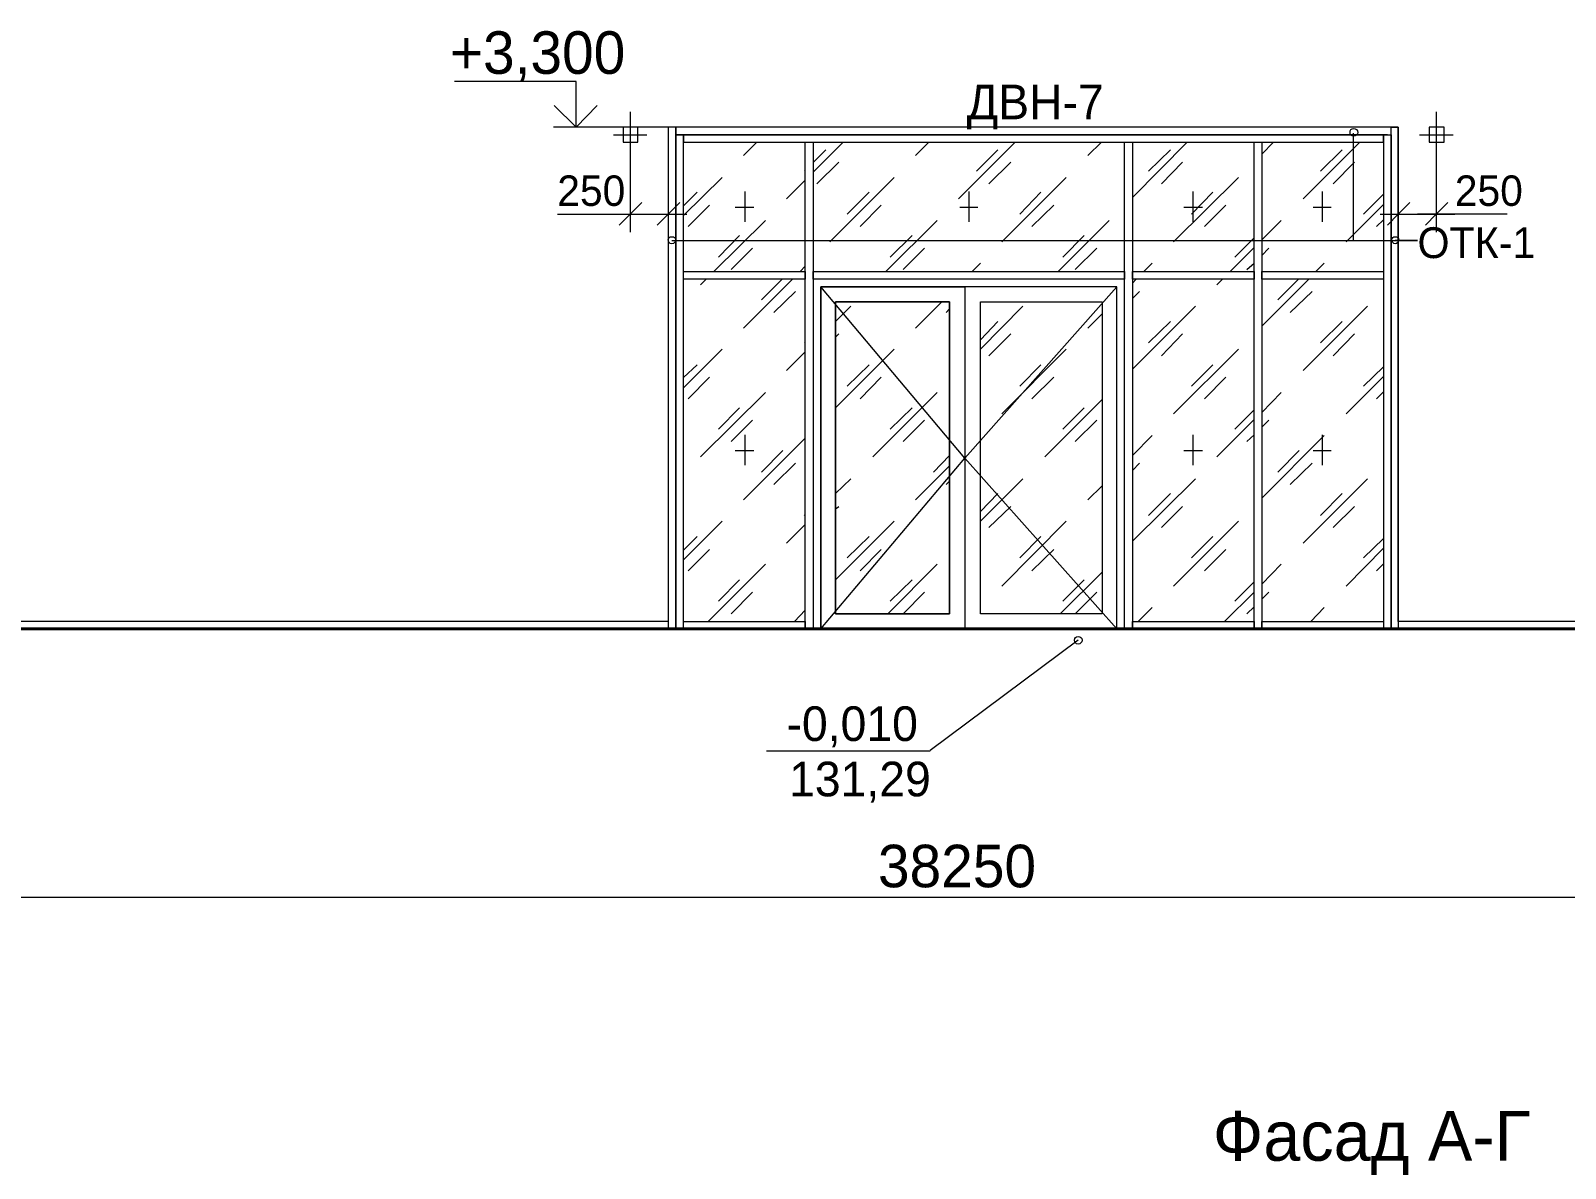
# Model space of a CAD drawing. Header units: millimetres. Extents: x 2294 to 908349, y -83289 to 219220.
# Drawn here: x 349630 to 360049, y -41097 to -33371 of the extents above; entities that cross this region are included whole.
import ezdxf

# ---------------------------------------------------------------- set-up
doc = ezdxf.new("R2010")
doc.units = ezdxf.units.MM
doc.layers.add('PDF _Геометрия', color=7, linetype='Continuous')
doc.layers.add('PDF _Текст', color=7, linetype='Continuous')

msp = doc.modelspace()

# ---------------------------------------------------------------- linework, layer by layer
at = {"layer": 'PDF _Геометрия', "lineweight": 9}
for points in [[(354316.7, -34026.5), (353827, -34026.5), (353333.1, -34026.5), (353333.1, -33716.2), (352506.8, -33716.2)], [(353700.3, -33921.6), (353700.3, -34232), (353700.3, -34616.7), (353700.3, -34739.1)], [(359173.5, -33921.6), (359173.5, -34232), (359173.5, -34616.7), (359173.5, -34739.1)], [(369267.4, -37383.9), (358915.6, -37383.9), (358915.6, -34026.5), (353958.2, -34026.5), (353958.2, -37383.9), (336401.9, -37383.9)], [(353486.1, -34026.5), (353180, -34026.5)], [(358841.2, -34026.5), (357962.6, -34026.5), (357083.9, -34026.5), (354915.6, -34026.5), (354036.9, -34026.5), (354010.6, -34026.5), (353958.2, -34026.5), (353958.2, -34100.9), (353958.2, -35032), (353958.2, -37432), (354010.6, -37432), (354010.6, -35032), (354010.6, -37432)], [(358609.5, -34065.9), (358609.5, -34795.9), (359046.7, -34795.9), (358893.7, -34795.9)], [(353586.6, -34079), (353813.9, -34079)], [(354063.1, -37432), (354063.1, -35032), (354063.1, -34100.9), (354063.1, -34079), (354010.6, -34079), (354036.9, -34079), (354915.6, -34079), (357083.9, -34079), (357962.6, -34079), (357083.9, -34079), (354915.6, -34079), (354063.1, -34079), (354063.1, -34127.1), (354915.6, -34127.1), (357083.9, -34127.1), (357962.6, -34127.1), (358815, -34127.1), (358815, -34079), (358867.5, -34079), (358867.5, -35032), (358867.5, -37432)], [(354469.7, -34218.9), (354561.5, -34127.1)], [(354941.8, -34332.6), (355147.3, -34127.1)], [(355636.9, -34218.9), (355728.7, -34127.1)], [(355929.8, -34511.8), (356314.5, -34127.1)], [(356808.5, -34218.9), (356900.3, -34127.1)], [(357110.1, -34503), (357481.7, -34127.1)], [(358841.2, -34079), (357962.6, -34079), (358815, -34079), (358815, -35032), (358815, -37432)], [(357988.8, -34210.2), (358067.5, -34127.1)], [(358268.6, -34511.8), (358653.3, -34127.1)], [(358854.4, -34079), (358867.5, -34079)], [(359059.8, -34079), (359287.1, -34079)], [(354941.8, -34267), (355029.2, -34179.6)], [(354968, -34411.2), (355116.7, -34262.6)], [(356052.2, -34323.8), (356196.4, -34179.6)], [(356135.2, -34411.2), (356283.9, -34262.6)], [(357219.4, -34323.8), (357368, -34179.6)], [(357306.8, -34411.2), (357451.1, -34262.6)], [(358386.6, -34323.8), (358535.2, -34179.6)], [(358474, -34411.2), (358618.3, -34262.6)], [(354063.1, -34625.5), (354325.4, -34367.5)], [(354885, -34323.8), (354889.3, -34319.4)], [(355055.5, -34804.7), (355492.6, -34367.5)], [(356222.7, -34804.7), (356659.8, -34367.5)], [(357389.9, -34804.7), (357831.4, -34367.5)], [(354063.1, -34559.9), (354154.9, -34468.1)], [(354478.4, -34463.7), (354478.4, -34669.2)], [(354762.6, -34511.8), (354889.3, -34385)], [(355173.5, -34616.7), (355322.1, -34468.1)], [(355999.7, -34463.7), (355999.7, -34669.2)], [(356345.1, -34616.7), (356489.3, -34468.1)], [(357512.3, -34616.7), (357656.5, -34468.1)], [(357521, -34463.7), (357521, -34669.2)], [(358399.7, -34463.7), (358399.7, -34669.2)], [(358679.5, -34616.7), (358815, -34481.2)], [(353958.2, -34503), (353958.2, -34616.7), (353958.2, -34739.1)], [(354093.7, -34699.8), (354238, -34555.5)], [(354412.8, -34568.6), (354539.6, -34568.6)], [(355260.9, -34699.8), (355405.2, -34555.5)], [(355938.5, -34568.6), (356060.9, -34568.6)], [(356428.1, -34699.8), (356576.8, -34555.5)], [(357459.8, -34568.6), (357586.6, -34568.6)], [(357599.7, -34699.8), (357744, -34555.5)], [(358338.5, -34568.6), (358460.9, -34568.6)], [(358561.5, -34804.7), (358815, -34551.1)], [(358915.6, -34503), (358915.6, -34616.7), (358915.6, -34739.1)], [(353206.3, -34616.7), (353660.9, -34616.7), (353831.4, -34616.7)], [(353577.9, -34616.7), (354085, -34616.7)], [(354268.6, -35005.8), (354618.3, -34660.4)], [(355435.8, -35005.8), (355785.5, -34660.4)], [(356607.4, -35005.8), (356952.7, -34660.4)], [(357988.8, -34791.6), (358119.9, -34660.4)], [(358766.9, -34699.8), (358815, -34656.1)], [(358793.2, -34616.7), (359300.3, -34616.7)], [(359654.4, -34616.7), (359199.7, -34616.7), (359046.7, -34616.7)], [(353984.4, -34795.9), (359046.7, -34795.9)], [(354299.2, -34909.6), (354443.4, -34761)], [(355466.4, -34909.6), (355615, -34761)], [(356638, -34909.6), (356782.2, -34761)], [(357805.2, -34909.6), (357936.3, -34778.5)], [(354386.6, -34992.7), (354530.9, -34848.4)], [(355553.8, -34992.7), (355698.1, -34848.4)], [(356721, -34992.7), (356869.7, -34848.4)], [(357774.6, -35005.8), (357936.3, -34844)], [(357988.8, -34896.5), (358036.9, -34848.4)], [(354854.4, -35005.8), (354889.3, -34970.8)], [(356021.6, -35005.8), (356078.4, -34948.9)], [(357188.8, -35005.8), (357245.6, -34948.9)], [(357888.2, -34992.7), (357936.3, -34948.9)], [(358356, -35005.8), (358412.8, -34948.9)], [(354176.8, -35097.6), (354216.1, -35058.2)], [(354469.7, -35390.5), (354801.9, -35058.2)], [(354592.1, -35198.1), (354732, -35058.2)], [(357005.2, -35110.7), (355973.5, -36273.5), (357005.2, -37432), (357005.2, -35110.7), (354994.3, -35110.7), (354994.3, -37432), (354994.3, -35110.7), (355973.5, -35110.7), (355973.5, -37432), (354994.3, -37432), (355973.5, -36273.5), (354994.3, -35110.7)], [(357110.1, -35084.5), (357136.3, -35058.2)], [(357682.8, -35097.6), (357722.1, -35058.2)], [(357988.8, -35377.4), (358307.9, -35058.2)], [(358098.1, -35198.1), (358238, -35058.2)], [(354675.1, -35285.6), (354823.8, -35141.3)], [(355636.9, -35390.5), (355816.1, -35211.2)], [(357110.1, -35189.4), (357158.2, -35141.3)], [(358181.1, -35285.6), (358329.8, -35141.3)], [(355094.8, -35346.8), (355199.7, -35241.8)], [(355846.7, -35285.6), (355868.6, -35259.3)], [(356078.4, -35534.7), (356366.9, -35241.8)], [(356808.5, -35390.5), (356904.6, -35294.3)], [(357110.1, -35670.3), (357538.5, -35241.8)], [(358268.6, -35679), (358705.7, -35241.8)], [(356078.4, -35469.2), (356196.4, -35346.8)], [(357219.4, -35491), (357368, -35346.8)], [(358386.6, -35491), (358535.2, -35346.8)], [(354885, -35491), (354889.3, -35486.7)], [(355094.8, -35451.7), (355116.7, -35429.8)], [(356135.2, -35578.5), (356283.9, -35429.8)], [(357306.8, -35578.5), (357451.1, -35429.8)], [(358474, -35578.5), (358618.3, -35429.8)], [(354063.1, -35797), (354325.4, -35534.7)], [(354762.6, -35679), (354889.3, -35552.2)], [(355094.8, -35932.6), (355492.6, -35534.7)], [(356222.7, -35971.9), (356659.8, -35534.7)], [(357389.9, -35971.9), (357831.4, -35534.7)], [(354063.1, -35727.1), (354154.9, -35639.7)], [(354093.7, -35871.4), (354238, -35722.7)], [(355173.5, -35783.9), (355322.1, -35639.7)], [(355260.9, -35871.4), (355405.2, -35722.7)], [(356345.1, -35783.9), (356489.3, -35639.7)], [(356428.1, -35871.4), (356576.8, -35722.7)], [(357512.3, -35783.9), (357656.5, -35639.7)], [(357599.7, -35871.4), (357744, -35722.7)], [(358561.5, -35971.9), (358815, -35718.3)], [(358679.5, -35783.9), (358815, -35652.8)], [(354176.8, -36264.8), (354618.3, -35827.6)], [(355348.3, -36264.8), (355785.5, -35827.6)], [(357988.8, -35963.2), (358119.9, -35827.6)], [(358766.9, -35871.4), (358815, -35823.3)], [(354299.2, -36076.8), (354443.4, -35932.6)], [(355466.4, -36076.8), (355615, -35932.6)], [(356515.6, -36264.8), (356904.6, -35875.7)], [(356638, -36076.8), (356782.2, -35932.6)], [(357805.2, -36076.8), (357936.3, -35945.7)], [(354386.6, -36159.9), (354530.9, -36015.6)], [(355553.8, -36159.9), (355698.1, -36015.6)], [(356721, -36159.9), (356869.7, -36015.6)], [(357682.8, -36264.8), (357936.3, -36011.2)], [(357988.8, -36063.7), (358036.9, -36015.6)], [(354469.7, -36557.7), (354889.3, -36138)], [(354478.4, -36116.2), (354478.4, -36321.6)], [(357110.1, -36256.1), (357245.6, -36120.5)], [(357521, -36116.2), (357521, -36321.6)], [(357888.2, -36159.9), (357936.3, -36116.2)], [(357988.8, -36544.6), (358412.8, -36120.5)], [(358399.7, -36116.2), (358399.7, -36321.6)], [(354412.8, -36221.1), (354539.6, -36221.1)], [(354592.1, -36369.7), (354736.3, -36221.1)], [(355759.3, -36369.7), (355868.6, -36256.1)], [(357459.8, -36221.1), (357586.6, -36221.1)], [(358098.1, -36369.7), (358242.3, -36221.1)], [(358338.5, -36221.1), (358460.9, -36221.1)], [(354675.1, -36452.8), (354823.8, -36308.5)], [(355636.9, -36557.7), (355868.6, -36326)], [(357110.1, -36356.6), (357158.2, -36308.5)], [(358181.1, -36452.8), (358329.8, -36308.5)], [(355094.8, -36514), (355199.7, -36413.4)], [(355846.7, -36452.8), (355868.6, -36430.9)], [(356078.4, -36702), (356366.9, -36413.4)], [(356808.5, -36557.7), (356904.6, -36461.5)], [(357110.1, -36837.5), (357538.5, -36413.4)], [(358268.6, -36850.6), (358705.7, -36413.4)], [(356078.4, -36636.4), (356196.4, -36514)], [(357219.4, -36662.6), (357368, -36514)], [(358386.6, -36662.6), (358535.2, -36514)], [(354885, -36662.6), (354889.3, -36653.9)], [(355094.8, -36618.9), (355116.7, -36601.4)], [(356135.2, -36745.7), (356283.9, -36601.4)], [(357306.8, -36745.7), (357451.1, -36601.4)], [(358474, -36745.7), (358618.3, -36601.4)], [(354063.1, -36964.2), (354325.4, -36702)], [(354762.6, -36850.6), (354889.3, -36723.8)], [(355094.8, -37099.8), (355492.6, -36702)], [(356222.7, -37143.5), (356659.8, -36702)], [(357389.9, -37143.5), (357831.4, -36702)], [(354063.1, -36898.7), (354154.9, -36806.9)], [(355173.5, -36951.1), (355322.1, -36806.9)], [(356345.1, -36951.1), (356489.3, -36806.9)], [(357512.3, -36951.1), (357656.5, -36806.9)], [(358679.5, -36951.1), (358815, -36820)], [(354093.7, -37038.6), (354238, -36894.3)], [(355260.9, -37038.6), (355405.2, -36894.3)], [(356428.1, -37038.6), (356576.8, -36894.3)], [(357599.7, -37038.6), (357744, -36894.3)], [(358561.5, -37143.5), (358815, -36885.6)], [(354229.2, -37383.9), (354618.3, -36994.8)], [(355448.9, -37331.5), (355785.5, -36994.8)], [(356620.5, -37331.5), (356904.6, -37047.3)], [(357988.8, -37130.4), (358119.9, -36994.8)], [(358766.9, -37038.6), (358815, -36990.5)], [(354299.2, -37244), (354443.4, -37099.8)], [(354386.6, -37331.5), (354530.9, -37182.8)], [(355466.4, -37244), (355615, -37099.8)], [(355553.8, -37331.5), (355698.1, -37182.8)], [(356638, -37244), (356782.2, -37099.8)], [(356721, -37331.5), (356869.7, -37182.8)], [(357735.2, -37383.9), (357936.3, -37182.8)], [(357805.2, -37244), (357936.3, -37112.9)], [(357988.8, -37230.9), (358036.9, -37182.8)], [(357149.4, -37383.9), (357245.6, -37287.7)], [(357888.2, -37331.5), (357936.3, -37283.4)], [(358321, -37383.9), (358412.8, -37287.7)], [(354815, -37383.9), (354889.3, -37305.2)], [(356742.9, -37510.7), (355737.4, -38258.2)], [(355737.4, -38262.6), (354627, -38262.6)], [(336043.5, -39377.4), (336043.5, -39255), (375667.4, -39255)]]:
    msp.add_lwpolyline(points, dxfattribs=at)
at = {"layer": 'PDF _Геометрия', "lineweight": 18}
for points in [[(353477.3, -33877.9), (353333.1, -34026.5), (353184.4, -33877.9)], [(353779, -34538), (353700.3, -34616.7), (353625.9, -34691)], [(354036.9, -34538), (353958.2, -34616.7), (353883.9, -34691)], [(358994.2, -34538), (358915.6, -34616.7), (358841.2, -34691)], [(359252.2, -34538), (359173.5, -34616.7), (359099.2, -34691)]]:
    msp.add_lwpolyline(points, dxfattribs=at)
at = {"layer": 'PDF _Геометрия', "lineweight": 9}
for points in [[(353752.7, -34026.5), (353652.2, -34026.5), (353652.2, -34127.1), (353752.7, -34127.1)], [(354010.6, -34026.5), (354010.6, -34079), (354010.6, -34100.9), (354010.6, -35032), (354010.6, -34100.9)], [(358915.6, -34026.5), (358915.6, -34100.9), (358915.6, -35032), (358915.6, -37432), (358867.5, -37432), (358867.5, -35032), (358867.5, -34100.9), (358867.5, -34026.5)], [(359225.9, -34026.5), (359125.4, -34026.5), (359125.4, -34127.1), (359225.9, -34127.1)], [(354889.3, -35032), (354889.3, -34127.1), (354941.8, -34127.1), (354941.8, -35032), (354941.8, -37432), (354889.3, -37432)], [(357057.6, -35032), (357057.6, -34127.1), (357110.1, -34127.1), (357110.1, -35032), (357110.1, -37432), (357057.6, -37432)], [(357936.3, -35032), (357936.3, -34127.1), (357988.8, -34127.1), (357988.8, -35032), (357988.8, -37432), (357936.3, -37432)], [(354889.3, -35058.2), (354063.1, -35058.2), (354063.1, -35005.8), (354889.3, -35005.8)], [(357057.6, -35058.2), (354941.8, -35058.2), (354941.8, -35005.8), (357057.6, -35005.8)], [(357936.3, -35058.2), (357110.1, -35058.2), (357110.1, -35005.8), (357936.3, -35005.8)], [(358815, -35058.2), (357988.8, -35058.2), (357988.8, -35005.8), (358815, -35005.8)], [(357005.2, -37432), (357005.2, -35110.7), (355973.5, -35110.7), (355973.5, -37432)], [(355868.6, -35211.2), (355094.8, -35211.2), (355094.8, -37331.5), (355868.6, -37331.5)], [(356904.6, -37331.5), (356078.4, -37331.5), (356078.4, -35211.2), (356904.6, -35211.2)], [(354063.1, -37383.9), (354889.3, -37383.9), (354889.3, -37432), (354063.1, -37432)], [(357110.1, -37383.9), (357936.3, -37383.9), (357936.3, -37432), (357110.1, -37432)], [(357988.8, -37383.9), (358815, -37383.9), (358815, -37432), (357988.8, -37432)]]:
    msp.add_lwpolyline(points, close=True, dxfattribs=at)
at = {"layer": 'PDF _Геометрия', "color": 171, "lineweight": 9, "true_color": 0x8080ff}
for points in [[(355094.8, -35211.2), (355868.6, -35211.2), (355868.6, -37331.5), (355094.8, -37331.5)], [(356078.4, -37331.5), (356078.4, -35211.2), (356904.6, -35211.2), (356904.6, -37331.5)]]:
    msp.add_lwpolyline(points, close=True, dxfattribs=at)
at = {"layer": 'PDF _Геометрия', "lineweight": 40}
msp.add_lwpolyline([(383134.1, -37432), (336349.5, -37432)], dxfattribs=at)
at = {"layer": 'PDF _Геометрия', "lineweight": 9}
for points in [[(358587.7, -34061.5), (358587.7, -34044), (358596.4, -34035.3), (358613.9, -34035.3)], [(358587.7, -34061.5), (358587.7, -34044), (358596.4, -34035.3), (358613.9, -34035.3)], [(358613.9, -34087.7), (358596.4, -34087.7), (358587.7, -34074.6), (358587.7, -34061.5)], [(358613.9, -34087.7), (358596.4, -34087.7), (358587.7, -34074.6), (358587.7, -34061.5)], [(358613.9, -34035.3), (358627, -34035.3), (358640.1, -34044), (358640.1, -34061.5)], [(358613.9, -34035.3), (358627, -34035.3), (358640.1, -34044), (358640.1, -34061.5)], [(358640.1, -34061.5), (358640.1, -34074.6), (358627, -34087.7), (358613.9, -34087.7)], [(358640.1, -34061.5), (358640.1, -34074.6), (358627, -34087.7), (358613.9, -34087.7)], [(353958.2, -34791.6), (353958.2, -34778.5), (353966.9, -34769.7), (353984.4, -34769.7)], [(353958.2, -34791.6), (353958.2, -34778.5), (353966.9, -34769.7), (353984.4, -34769.7)], [(353984.4, -34817.8), (353966.9, -34817.8), (353958.2, -34804.7), (353958.2, -34791.6)], [(353984.4, -34817.8), (353966.9, -34817.8), (353958.2, -34804.7), (353958.2, -34791.6)], [(353984.4, -34769.7), (353997.5, -34769.7), (354010.6, -34778.5), (354010.6, -34791.6)], [(353984.4, -34769.7), (353997.5, -34769.7), (354010.6, -34778.5), (354010.6, -34791.6)], [(354010.6, -34791.6), (354010.6, -34804.7), (353997.5, -34817.8), (353984.4, -34817.8)], [(354010.6, -34791.6), (354010.6, -34804.7), (353997.5, -34817.8), (353984.4, -34817.8)], [(358871.8, -34791.6), (358871.8, -34778.5), (358880.6, -34769.7), (358893.7, -34769.7)], [(358871.8, -34791.6), (358871.8, -34778.5), (358880.6, -34769.7), (358893.7, -34769.7)], [(358893.7, -34817.8), (358880.6, -34817.8), (358871.8, -34804.7), (358871.8, -34791.6)], [(358893.7, -34817.8), (358880.6, -34817.8), (358871.8, -34804.7), (358871.8, -34791.6)], [(358893.7, -34769.7), (358906.8, -34769.7), (358919.9, -34778.5), (358919.9, -34791.6)], [(358893.7, -34769.7), (358906.8, -34769.7), (358919.9, -34778.5), (358919.9, -34791.6)], [(358919.9, -34791.6), (358919.9, -34804.7), (358906.8, -34817.8), (358893.7, -34817.8)], [(358919.9, -34791.6), (358919.9, -34804.7), (358906.8, -34817.8), (358893.7, -34817.8)], [(356716.7, -37510.7), (356716.7, -37493.2), (356725.4, -37484.5), (356742.9, -37484.5)], [(356716.7, -37510.7), (356716.7, -37493.2), (356725.4, -37484.5), (356742.9, -37484.5)], [(356742.9, -37484.5), (356756, -37484.5), (356769.1, -37493.2), (356769.1, -37510.7)], [(356742.9, -37484.5), (356756, -37484.5), (356769.1, -37493.2), (356769.1, -37510.7)], [(356742.9, -37536.9), (356725.4, -37536.9), (356716.7, -37523.8), (356716.7, -37510.7)], [(356742.9, -37536.9), (356725.4, -37536.9), (356716.7, -37523.8), (356716.7, -37510.7)], [(356769.1, -37510.7), (356769.1, -37523.8), (356756, -37536.9), (356742.9, -37536.9)], [(356769.1, -37510.7), (356769.1, -37523.8), (356756, -37536.9), (356742.9, -37536.9)]]:
    msp.add_open_spline(points, degree=3, dxfattribs=at)

# ---------------------------------------------------------------- texts
at = {"layer": 'PDF _Текст', "attachment_point": 4, "style": ''}
for s, insert, char_height in [('+3,300', (352475.6, -33546.3), 288.74), ('ДВН-7', (355985.9, -33889), 235.29), ('250', (353205.6, -34458.8), 206.97), ('250', (359299.5, -34458.8), 206.97), ('ОТК-1', (359045.9, -34812), 209.3), ('-0,010', (354761.9, -38098.8), 235.29), ('131,29', (354779.3, -38474.7), 235.29), ('38250', (355382.6, -39045.6), 288.74), ('Фасад А-Г', (357655.8, -40925.2), 337.88)]:
    msp.add_mtext(s, dxfattribs=dict(at, insert=insert, char_height=char_height))

doc.saveas('drawing.dxf')
